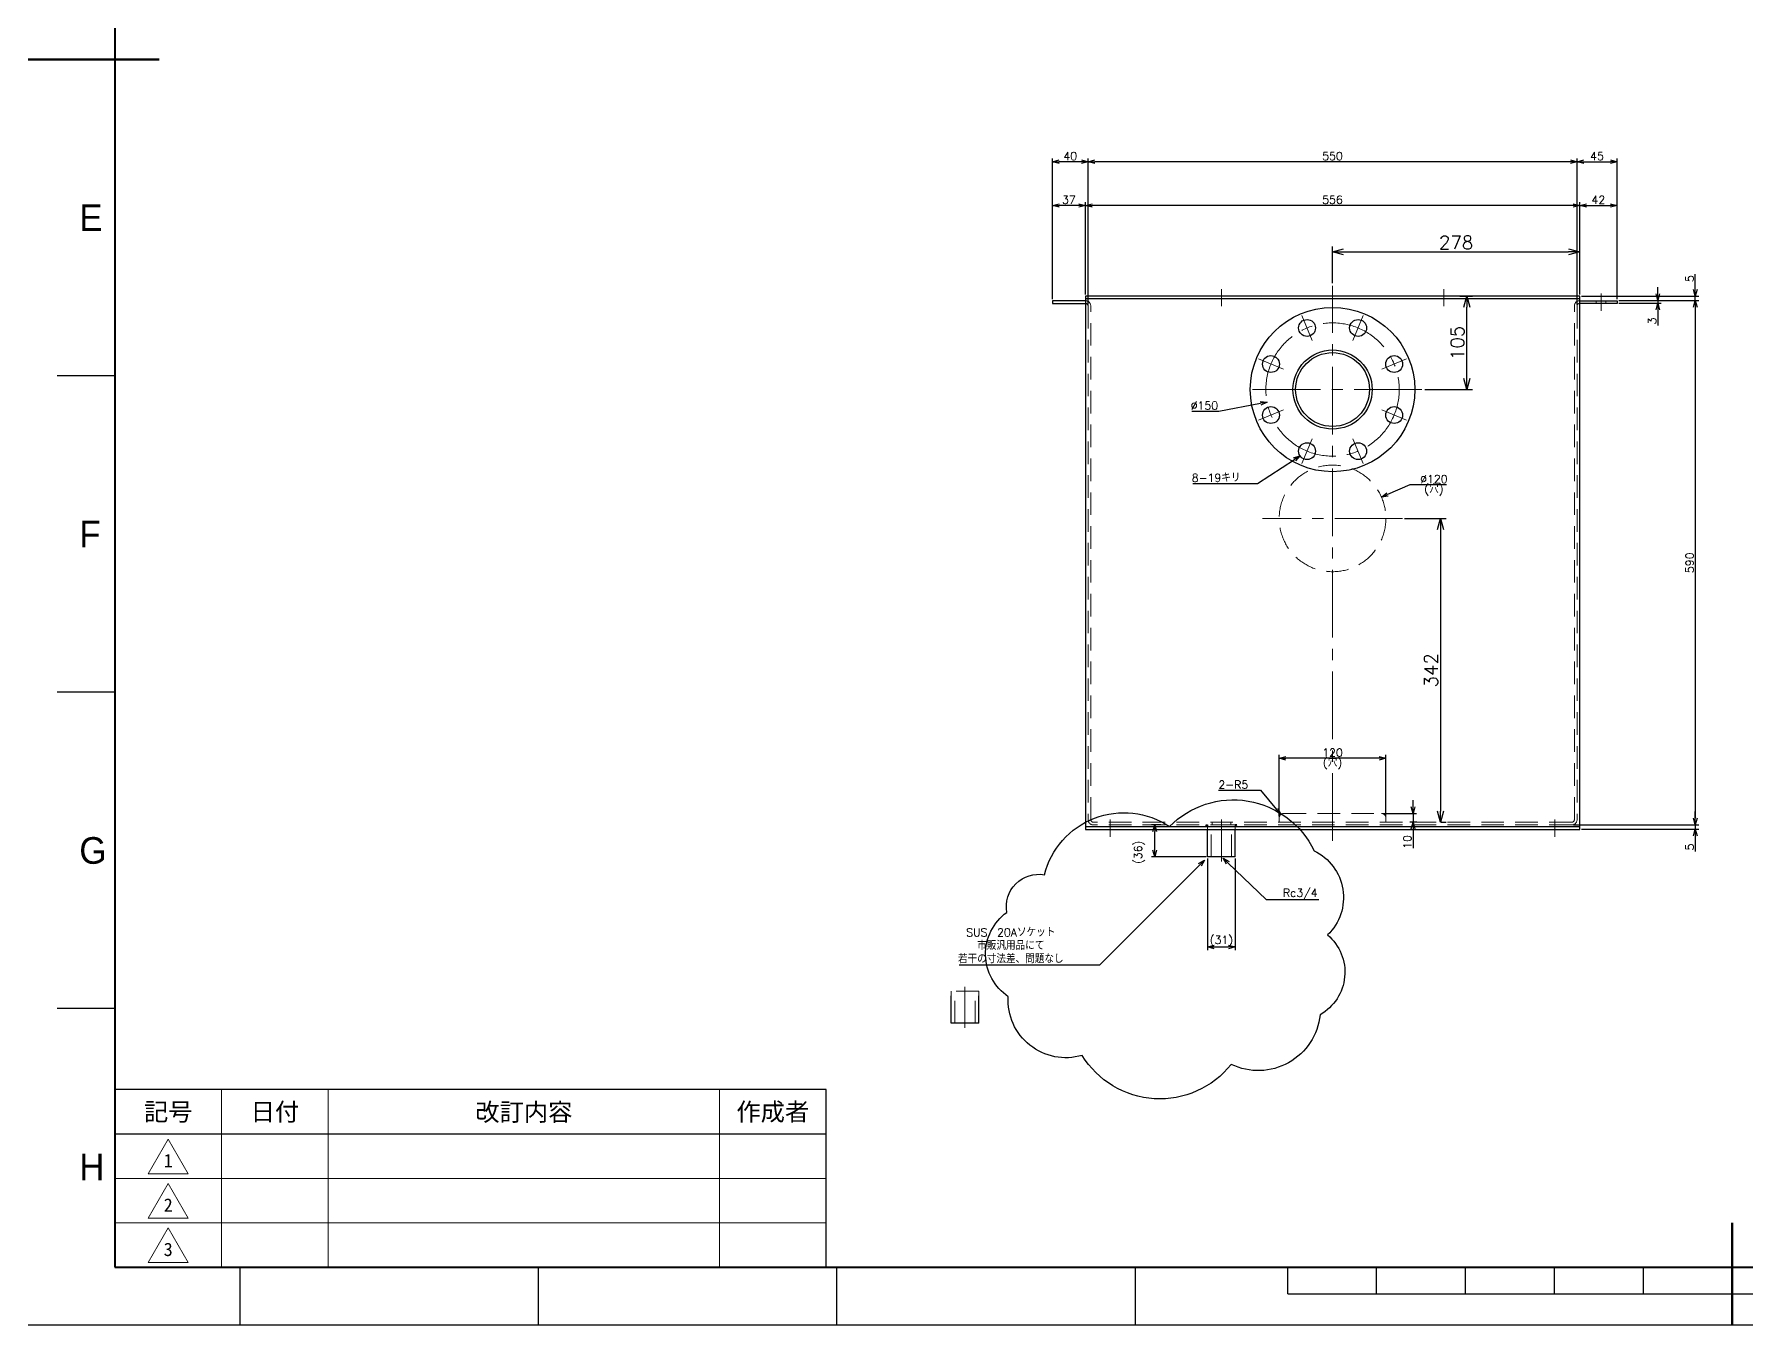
# Model space of a CAD drawing. Header units: millimetres. Extents: x -8731 to 85711, y -14522 to 31379.
# Drawn here: x 81787 to 83713, y 0 to 1452 of the extents above; entities that cross this region are included whole.
import ezdxf
from ezdxf import colors
from ezdxf.entities.mleader import LeaderData, LeaderLine
from ezdxf.enums import TextEntityAlignment as Align
from ezdxf.math import Vec2, Vec3

# ---------------------------------------------------------------- set-up
doc = ezdxf.new("R2010")
doc.units = ezdxf.units.MM
doc.header["$LTSCALE"] = 4
doc.header["$PDMODE"] = 99
doc.header["$PDSIZE"] = 1
doc.linetypes.add('CENTER2', pattern=[28.575, 19.05, -3.175, 3.175, -3.175])
doc.linetypes.add('HIDDEN', pattern=[9.525, 6.35, -3.175])
for name, color, linetype, lineweight in [('04_HIDDEN', 2, 'HIDDEN', 13), ('05_CENTER', 4, 'CENTER2', 13), ('08_DIM', 3, 'Continuous', 13), ('99_図枠', 7, 'Continuous', 40)]:
    doc.layers.add(name, color=color, linetype=linetype, lineweight=lineweight)
doc.styles.add('KSS_TXT', font='txt.shx', dxfattribs={"bigfont": 'extfont2.shx'})
doc.styles.add('MS_G', font='MS Gothic.ttf')
doc.styles.get("Standard").update_dxf_attribs({"font": 'txt.shx', "bigfont": 'extfont2.shx'})
doc.styles.add('表題用', font='MS PGothic.ttf')
doc.dimstyles.new('KSS_DIM', dxfattribs={"dimscale": 3, "dimtxt": 3, "dimasz": 2.5, "dimexe": 1.25, "dimexo": 0.625, "dimtad": 1, "dimdsep": 46, "dimtxsty": 'KSS_TXT', "dimblk": 'OPEN30', "dimcen": 0, "dimazin": 2, "dimtfac": 0.75, "dimtmove": 0, "dimatfit": 3, "dimldrblk": 'OPEN30', "dimfxl": 1, "dimtolj": 1, "dimarcsym": 0})
doc.dimstyles.new('KSS_DIM$3', dxfattribs={"dimscale": 3, "dimtxt": 3, "dimasz": 2.5, "dimexe": 1.25, "dimexo": 0.625, "dimtad": 1, "dimtih": 1, "dimtoh": 1, "dimdsep": 46, "dimtxsty": 'KSS_TXT', "dimblk": 'OPEN30', "dimcen": 0, "dimazin": 2, "dimtfac": 0.75, "dimtofl": 0, "dimtmove": 0, "dimatfit": 3, "dimldrblk": 'OPEN30', "dimfxl": 1, "dimtolj": 1, "dimarcsym": 0})
doc.dimstyles.new('KSS_DIM$4', dxfattribs={"dimscale": 3, "dimtxt": 3, "dimasz": 2.5, "dimexe": 1.25, "dimexo": 0.625, "dimtad": 1, "dimtih": 1, "dimtoh": 1, "dimdsep": 46, "dimtxsty": 'KSS_TXT', "dimblk": 'OPEN30', "dimcen": 0, "dimse1": 1, "dimazin": 2, "dimtfac": 0.75, "dimtofl": 0, "dimtmove": 0, "dimatfit": 3, "dimldrblk": 'OPEN30', "dimfxl": 1, "dimtolj": 1, "dimarcsym": 0})

# ---------------------------------------------------------------- blocks, each defined once
blk = doc.blocks.new('_Open30')
at = {"color": 0, "linetype": 'ByBlock', "lineweight": -2}
for p, q in [((-1, 0.27), (0, 0)), ((0, 0), (-1, -0.27)), ((0, 0), (-1, 0))]:
    blk.add_line(p, q, dxfattribs=at)
blk = doc.blocks.new('*D4730')
at = {"layer": '08_DIM', "color": 0, "lineweight": -2, "transparency": 16777216}
for p, q in [((83247.5, 1172.3), (83247.5, 1213.7)), ((83525.5, 1160.7), (83525.5, 1213.7)), ((83260, 1207.5), (83513, 1207.5))]:
    blk.add_line(p, q, dxfattribs=at)
at = {"layer": 'Defpoints', "color": 0, "transparency": 16777216}
for p in [(83525.5, 1207.5), (83247.5, 1169.2), (83525.5, 1157.6)]:
    blk.add_point(p, dxfattribs=at)
at = {"layer": '08_DIM', "color": 0, "lineweight": -2, "transparency": 16777216, "xscale": 12.5, "yscale": 12.5, "zscale": 12.5, "rotation": 180}
blk.add_blockref('_Open30', (83247.5, 1207.5), dxfattribs=at)
at = {"layer": '08_DIM', "color": 0, "lineweight": -2, "transparency": 16777216, "xscale": 12.5, "yscale": 12.5, "zscale": 12.5}
blk.add_blockref('_Open30', (83525.5, 1207.5), dxfattribs=at)
at = {"layer": '08_DIM', "color": 0, "transparency": 16777216, "insert": (83386.5, 1218.1), "char_height": 15, "attachment_point": 5, "style": 'KSS_TXT'}
blk.add_mtext('\\A1;278', dxfattribs=at)
blk = doc.blocks.new('*D4731')
at = {"layer": '08_DIM', "color": 0, "lineweight": -2, "transparency": 16777216}
for p, q in [((83328.3, 907.6), (83375.2, 907.6)), ((83368.9, 895.1), (83368.9, 578.1)), ((83369.4, 565.6), (83375.2, 565.6))]:
    blk.add_line(p, q, dxfattribs=at)
at = {"layer": 'Defpoints', "color": 0, "transparency": 16777216}
for p in [(83325.2, 907.6), (83366.2, 565.6), (83368.9, 565.6)]:
    blk.add_point(p, dxfattribs=at)
at = {"layer": '08_DIM', "color": 0, "lineweight": -2, "transparency": 16777216, "xscale": 12.5, "yscale": 12.5, "zscale": 12.5}
for p, rotation in [((83368.9, 907.6), 90), ((83368.9, 565.6), 270)]:
    blk.add_blockref('_Open30', p, dxfattribs=dict(at, rotation=rotation))
at = {"layer": '08_DIM', "color": 0, "transparency": 16777216, "insert": (83358.3, 736.6), "char_height": 15, "attachment_point": 5, "rotation": 90, "style": 'KSS_TXT'}
blk.add_mtext('\\A1;342', dxfattribs=at)
blk = doc.blocks.new('*D4745')
at = {"layer": '08_DIM', "color": 0, "lineweight": -2, "transparency": 16777216}
for p, q in [((83163.2, 946.9), (83204.6, 973.9)), ((83090.5, 946.9), (83163.2, 946.9))]:
    blk.add_line(p, q, dxfattribs=at)
at = {"layer": 'Defpoints', "color": 0, "transparency": 16777216}
for p in [(83226.8, 988.5), (83210.9, 978.1)]:
    blk.add_point(p, dxfattribs=at)
at = {"layer": '08_DIM', "color": 0, "lineweight": -2, "transparency": 16777216, "xscale": 7.5, "yscale": 7.5, "zscale": 7.5, "rotation": 33.20951096967887}
blk.add_blockref('_Open30', (83210.9, 978.1), dxfattribs=at)
at = {"layer": '08_DIM', "color": 0, "transparency": 16777216, "insert": (83116.6, 953.2), "char_height": 9, "attachment_point": 5, "style": 'KSS_TXT'}
blk.add_mtext('\\A1;8-19キリ', dxfattribs=at)
blk = doc.blocks.new('*D4766')
at = {"layer": '08_DIM', "color": 0, "lineweight": -2, "transparency": 16777216}
for p, q in [((82969.5, 1159.4), (82969.5, 1263.5)), ((83518, 1259.7), (82977, 1259.7)), ((83525.5, 1159.4), (83525.5, 1263.5))]:
    blk.add_line(p, q, dxfattribs=at)
at = {"layer": 'Defpoints', "color": 0, "transparency": 16777216}
for p in [(82969.5, 1259.7), (82969.5, 1157.6), (83525.5, 1157.6)]:
    blk.add_point(p, dxfattribs=at)
at = {"layer": '08_DIM', "color": 0, "lineweight": -2, "transparency": 16777216, "xscale": 7.5, "yscale": 7.5, "zscale": 7.5, "rotation": 180}
blk.add_blockref('_Open30', (82969.5, 1259.7), dxfattribs=at)
at = {"layer": '08_DIM', "color": 0, "lineweight": -2, "transparency": 16777216, "xscale": 7.5, "yscale": 7.5, "zscale": 7.5}
blk.add_blockref('_Open30', (83525.5, 1259.7), dxfattribs=at)
at = {"layer": '08_DIM', "color": 0, "transparency": 16777216, "insert": (83247.5, 1266.1), "char_height": 9, "attachment_point": 5, "style": 'KSS_TXT'}
blk.add_mtext('\\A1;556', dxfattribs=at)
blk = doc.blocks.new('*D4767')
at = {"layer": '08_DIM', "color": 0, "lineweight": -2, "transparency": 16777216}
for p, q in [((83525.5, 1159.4), (83525.5, 1263.5)), ((83533, 1259.7), (83560, 1259.7)), ((83567.5, 1154.4), (83567.5, 1263.5))]:
    blk.add_line(p, q, dxfattribs=at)
at = {"layer": 'Defpoints', "color": 0, "transparency": 16777216}
for p in [(83567.5, 1259.7), (83525.5, 1157.6), (83567.5, 1152.6)]:
    blk.add_point(p, dxfattribs=at)
at = {"layer": '08_DIM', "color": 0, "lineweight": -2, "transparency": 16777216, "xscale": 7.5, "yscale": 7.5, "zscale": 7.5, "rotation": 180}
blk.add_blockref('_Open30', (83525.5, 1259.7), dxfattribs=at)
at = {"layer": '08_DIM', "color": 0, "lineweight": -2, "transparency": 16777216, "xscale": 7.5, "yscale": 7.5, "zscale": 7.5}
blk.add_blockref('_Open30', (83567.5, 1259.7), dxfattribs=at)
at = {"layer": '08_DIM', "color": 0, "transparency": 16777216, "insert": (83546.5, 1266.1), "char_height": 9, "attachment_point": 5, "style": 'KSS_TXT'}
blk.add_mtext('\\A1;42', dxfattribs=at)
blk = doc.blocks.new('*D4768')
at = {"layer": '08_DIM', "color": 0, "lineweight": -2, "transparency": 16777216}
for p, q in [((83655.6, 1165.1), (83655.6, 1182.3)), ((83527.4, 1157.6), (83659.4, 1157.6)), ((83655.6, 1152.6), (83655.6, 1157.6)), ((83569.4, 1152.6), (83659.4, 1152.6)), ((83655.6, 1145.1), (83655.6, 1137.6))]:
    blk.add_line(p, q, dxfattribs=at)
at = {"layer": 'Defpoints', "color": 0, "transparency": 16777216}
for p in [(83525.5, 1157.6), (83655.6, 1157.6), (83567.5, 1152.6)]:
    blk.add_point(p, dxfattribs=at)
at = {"layer": '08_DIM', "color": 0, "lineweight": -2, "transparency": 16777216, "xscale": 7.5, "yscale": 7.5, "zscale": 7.5}
for p, rotation in [((83655.6, 1157.6), 270), ((83655.6, 1152.6), 90)]:
    blk.add_blockref('_Open30', p, dxfattribs=dict(at, rotation=rotation))
at = {"layer": '08_DIM', "color": 0, "transparency": 16777216, "insert": (83649.2, 1177.4), "char_height": 9, "attachment_point": 5, "rotation": 90, "style": 'KSS_TXT'}
blk.add_mtext('\\A1;5', dxfattribs=at)
blk = doc.blocks.new('*D4769')
at = {"layer": '08_DIM', "color": 0, "lineweight": -2, "transparency": 16777216}
for p, q in [((82932.5, 1154.4), (82932.5, 1263.5)), ((82962, 1259.7), (82940, 1259.7)), ((82969.5, 1159.4), (82969.5, 1263.5))]:
    blk.add_line(p, q, dxfattribs=at)
at = {"layer": 'Defpoints', "color": 0, "transparency": 16777216}
for p in [(82932.5, 1259.7), (82969.5, 1157.6), (82932.5, 1152.6)]:
    blk.add_point(p, dxfattribs=at)
at = {"layer": '08_DIM', "color": 0, "lineweight": -2, "transparency": 16777216, "xscale": 7.5, "yscale": 7.5, "zscale": 7.5, "rotation": 180}
blk.add_blockref('_Open30', (82932.5, 1259.7), dxfattribs=at)
at = {"layer": '08_DIM', "color": 0, "lineweight": -2, "transparency": 16777216, "xscale": 7.5, "yscale": 7.5, "zscale": 7.5}
blk.add_blockref('_Open30', (82969.5, 1259.7), dxfattribs=at)
at = {"layer": '08_DIM', "color": 0, "transparency": 16777216, "insert": (82951, 1266.1), "char_height": 9, "attachment_point": 5, "style": 'KSS_TXT'}
blk.add_mtext('\\A1;37', dxfattribs=at)
blk = doc.blocks.new('*D4773')
at = {"layer": '08_DIM', "color": 0, "lineweight": -2, "transparency": 16777216}
for p, q in [((82972.5, 1148.4), (82972.5, 1312.7)), ((83522.5, 1148.4), (83522.5, 1312.7)), ((83515, 1308.9), (82980, 1308.9))]:
    blk.add_line(p, q, dxfattribs=at)
at = {"layer": 'Defpoints', "color": 0, "transparency": 16777216}
for p in [(82972.5, 1308.9), (82972.5, 1146.6), (83522.5, 1146.6)]:
    blk.add_point(p, dxfattribs=at)
at = {"layer": '08_DIM', "color": 0, "lineweight": -2, "transparency": 16777216, "xscale": 7.5, "yscale": 7.5, "zscale": 7.5, "rotation": 180}
blk.add_blockref('_Open30', (82972.5, 1308.9), dxfattribs=at)
at = {"layer": '08_DIM', "color": 0, "lineweight": -2, "transparency": 16777216, "xscale": 7.5, "yscale": 7.5, "zscale": 7.5}
blk.add_blockref('_Open30', (83522.5, 1308.9), dxfattribs=at)
at = {"layer": '08_DIM', "color": 0, "transparency": 16777216, "insert": (83247.5, 1315.3), "char_height": 9, "attachment_point": 5, "style": 'KSS_TXT'}
blk.add_mtext('\\A1;550', dxfattribs=at)
blk = doc.blocks.new('*D4774')
at = {"layer": '08_DIM', "color": 0, "lineweight": -2, "transparency": 16777216}
for p, q in [((83522.5, 1148.4), (83522.5, 1312.7)), ((83567.5, 1154.4), (83567.5, 1312.7)), ((83530, 1308.9), (83560, 1308.9))]:
    blk.add_line(p, q, dxfattribs=at)
at = {"layer": 'Defpoints', "color": 0, "transparency": 16777216}
for p in [(83567.5, 1308.9), (83522.5, 1146.6), (83567.5, 1152.6)]:
    blk.add_point(p, dxfattribs=at)
at = {"layer": '08_DIM', "color": 0, "lineweight": -2, "transparency": 16777216, "xscale": 7.5, "yscale": 7.5, "zscale": 7.5, "rotation": 180}
blk.add_blockref('_Open30', (83522.5, 1308.9), dxfattribs=at)
at = {"layer": '08_DIM', "color": 0, "lineweight": -2, "transparency": 16777216, "xscale": 7.5, "yscale": 7.5, "zscale": 7.5}
blk.add_blockref('_Open30', (83567.5, 1308.9), dxfattribs=at)
at = {"layer": '08_DIM', "color": 0, "transparency": 16777216, "insert": (83545, 1315.3), "char_height": 9, "attachment_point": 5, "style": 'KSS_TXT'}
blk.add_mtext('\\A1;45', dxfattribs=at)
blk = doc.blocks.new('*D4775')
at = {"layer": '08_DIM', "color": 0, "lineweight": -2, "transparency": 16777216}
for p, q in [((82932.5, 1154.4), (82932.5, 1312.7)), ((82972.5, 1148.4), (82972.5, 1312.7)), ((82965, 1308.9), (82940, 1308.9))]:
    blk.add_line(p, q, dxfattribs=at)
at = {"layer": 'Defpoints', "color": 0, "transparency": 16777216}
for p in [(82932.5, 1308.9), (82932.5, 1152.6), (82972.5, 1146.6)]:
    blk.add_point(p, dxfattribs=at)
at = {"layer": '08_DIM', "color": 0, "lineweight": -2, "transparency": 16777216, "xscale": 7.5, "yscale": 7.5, "zscale": 7.5, "rotation": 180}
blk.add_blockref('_Open30', (82932.5, 1308.9), dxfattribs=at)
at = {"layer": '08_DIM', "color": 0, "lineweight": -2, "transparency": 16777216, "xscale": 7.5, "yscale": 7.5, "zscale": 7.5}
blk.add_blockref('_Open30', (82972.5, 1308.9), dxfattribs=at)
at = {"layer": '08_DIM', "color": 0, "transparency": 16777216, "insert": (82952.5, 1315.3), "char_height": 9, "attachment_point": 5, "style": 'KSS_TXT'}
blk.add_mtext('\\A1;40', dxfattribs=at)
blk = doc.blocks.new('*D4776')
at = {"layer": '08_DIM', "color": 0, "lineweight": -2, "transparency": 16777216}
for p, q in [((83334.3, 945.5), (83309.4, 934.6)), ((83375.8, 945.5), (83334.3, 945.5))]:
    blk.add_line(p, q, dxfattribs=at)
at = {"layer": 'Defpoints', "color": 0, "transparency": 16777216}
for p in [(83302.5, 931.6), (83192.5, 883.5)]:
    blk.add_point(p, dxfattribs=at)
at = {"layer": '08_DIM', "color": 0, "lineweight": -2, "transparency": 16777216, "xscale": 7.5, "yscale": 7.5, "zscale": 7.5, "rotation": 203.5855268638904}
blk.add_blockref('_Open30', (83302.5, 931.6), dxfattribs=at)
at = {"layer": '08_DIM', "color": 0, "transparency": 16777216, "char_height": 9, "attachment_point": 5, "style": 'KSS_TXT'}
for s, insert in [('\\A1;%%C120', (83361.5, 951.8)), ('\\A1;(穴)', (83361.5, 939.1))]:
    blk.add_mtext(s, dxfattribs=dict(at, insert=insert))
blk = doc.blocks.new('*D4790')
at = {"layer": '08_DIM', "color": 0, "lineweight": -2, "transparency": 16777216}
for p, q in [((83569.4, 1152.6), (83659.4, 1152.6)), ((83655.6, 1145.1), (83655.6, 570.1)), ((83518.4, 562.6), (83659.4, 562.6))]:
    blk.add_line(p, q, dxfattribs=at)
at = {"layer": 'Defpoints', "color": 0, "transparency": 16777216}
for p in [(83567.5, 1152.6), (83516.5, 562.6), (83655.6, 562.6)]:
    blk.add_point(p, dxfattribs=at)
at = {"layer": '08_DIM', "color": 0, "lineweight": -2, "transparency": 16777216, "xscale": 7.5, "yscale": 7.5, "zscale": 7.5}
for p, rotation in [((83655.6, 1152.6), 90), ((83655.6, 562.6), 270)]:
    blk.add_blockref('_Open30', p, dxfattribs=dict(at, rotation=rotation))
at = {"layer": '08_DIM', "color": 0, "transparency": 16777216, "insert": (83649.2, 857.6), "char_height": 9, "attachment_point": 5, "rotation": 90, "style": 'KSS_TXT'}
blk.add_mtext('\\A1;590', dxfattribs=at)
blk = doc.blocks.new('*D4791')
at = {"layer": '08_DIM', "color": 0, "lineweight": -2, "transparency": 16777216}
for p, q in [((83390.7, 1157.6), (83404.8, 1157.6)), ((83398.5, 1065.1), (83398.5, 1145.1)), ((83351.3, 1052.6), (83404.8, 1052.6))]:
    blk.add_line(p, q, dxfattribs=at)
at = {"layer": 'Defpoints', "color": 0, "transparency": 16777216}
for p in [(83387.5, 1157.6), (83398.5, 1157.6), (83348.1, 1052.6)]:
    blk.add_point(p, dxfattribs=at)
at = {"layer": '08_DIM', "color": 0, "lineweight": -2, "transparency": 16777216, "xscale": 12.5, "yscale": 12.5, "zscale": 12.5}
for p, rotation in [((83398.5, 1157.6), 90), ((83398.5, 1052.6), 270)]:
    blk.add_blockref('_Open30', p, dxfattribs=dict(at, rotation=rotation))
at = {"layer": '08_DIM', "color": 0, "transparency": 16777216, "insert": (83387.9, 1105.1), "char_height": 15, "attachment_point": 5, "rotation": 90, "style": 'KSS_TXT'}
blk.add_mtext('\\A1;105', dxfattribs=at)
blk = doc.blocks.new('*D4792')
at = {"layer": '08_DIM', "color": 0, "lineweight": -2, "transparency": 16777216}
for p, q in [((83187.5, 572.4), (83187.5, 641.3)), ((83300, 637.6), (83195, 637.6)), ((83307.5, 572.4), (83307.5, 641.3))]:
    blk.add_line(p, q, dxfattribs=at)
at = {"layer": 'Defpoints', "color": 0, "transparency": 16777216}
for p in [(83187.5, 637.6), (83187.5, 570.6), (83307.5, 570.6)]:
    blk.add_point(p, dxfattribs=at)
at = {"layer": '08_DIM', "color": 0, "lineweight": -2, "transparency": 16777216, "xscale": 7.5, "yscale": 7.5, "zscale": 7.5, "rotation": 180}
blk.add_blockref('_Open30', (83187.5, 637.6), dxfattribs=at)
at = {"layer": '08_DIM', "color": 0, "lineweight": -2, "transparency": 16777216, "xscale": 7.5, "yscale": 7.5, "zscale": 7.5}
blk.add_blockref('_Open30', (83307.5, 637.6), dxfattribs=at)
at = {"layer": '08_DIM', "color": 0, "transparency": 16777216, "char_height": 9, "attachment_point": 5, "style": 'KSS_TXT'}
for s, insert in [('\\A1;120', (83247.5, 643.9)), ('\\A1;(穴)', (83247.5, 631.2))]:
    blk.add_mtext(s, dxfattribs=dict(at, insert=insert))
blk = doc.blocks.new('*D4793')
at = {"layer": '08_DIM', "color": 0, "lineweight": -2, "transparency": 16777216}
for p, q in [((83338.1, 583.1), (83338.1, 590.6)), ((83304.4, 575.6), (83341.9, 575.6)), ((83342.5, 565.6), (83334.4, 565.6)), ((83338.1, 575.6), (83338.1, 565.6)), ((83338.1, 558.1), (83338.1, 536.3))]:
    blk.add_line(p, q, dxfattribs=at)
at = {"layer": 'Defpoints', "color": 0, "transparency": 16777216}
for p in [(83302.5, 575.6), (83338.1, 565.6), (83344.4, 565.6)]:
    blk.add_point(p, dxfattribs=at)
at = {"layer": '08_DIM', "color": 0, "lineweight": -2, "transparency": 16777216, "xscale": 7.5, "yscale": 7.5, "zscale": 7.5}
for p, rotation in [((83338.1, 575.6), 270), ((83338.1, 565.6), 90)]:
    blk.add_blockref('_Open30', p, dxfattribs=dict(at, rotation=rotation))
at = {"layer": '08_DIM', "color": 0, "transparency": 16777216, "insert": (83331.7, 543.4), "char_height": 9, "attachment_point": 5, "rotation": 90, "style": 'KSS_TXT'}
blk.add_mtext('\\A1;10', dxfattribs=at)
blk = doc.blocks.new('*D4794')
at = {"layer": '08_DIM', "color": 0, "lineweight": -2, "transparency": 16777216}
for p, q in [((83119.4, 601.5), (83166.5, 601.5)), ((83166.5, 601.5), (83184.5, 580.1))]:
    blk.add_line(p, q, dxfattribs=at)
at = {"layer": 'Defpoints', "color": 0, "transparency": 16777216}
for p in [(83189.3, 574.4), (83192.5, 570.6)]:
    blk.add_point(p, dxfattribs=at)
at = {"layer": '08_DIM', "color": 0, "lineweight": -2, "transparency": 16777216, "xscale": 7.5, "yscale": 7.5, "zscale": 7.5, "rotation": 310.0514691601419}
blk.add_blockref('_Open30', (83189.3, 574.4), dxfattribs=at)
at = {"layer": '08_DIM', "color": 0, "transparency": 16777216, "insert": (83135.9, 607.9), "char_height": 9, "attachment_point": 5, "style": 'KSS_TXT'}
blk.add_mtext('\\A1;\\A1;2-R5', dxfattribs=at)
blk = doc.blocks.new('*D4795')
at = {"layer": '08_DIM', "color": 0, "lineweight": -2, "transparency": 16777216}
for p, q in [((83518.4, 562.6), (83659.4, 562.6)), ((83655.6, 570.1), (83655.6, 577.6)), ((83655.6, 562.6), (83655.6, 557.6)), ((83527.4, 557.6), (83659.4, 557.6)), ((83655.6, 550.1), (83655.6, 532.8))]:
    blk.add_line(p, q, dxfattribs=at)
at = {"layer": 'Defpoints', "color": 0, "transparency": 16777216}
for p in [(83516.5, 562.6), (83525.5, 557.6), (83655.6, 557.6)]:
    blk.add_point(p, dxfattribs=at)
at = {"layer": '08_DIM', "color": 0, "lineweight": -2, "transparency": 16777216, "xscale": 7.5, "yscale": 7.5, "zscale": 7.5}
for p, rotation in [((83655.6, 562.6), 270), ((83655.6, 557.6), 90)]:
    blk.add_blockref('_Open30', p, dxfattribs=dict(at, rotation=rotation))
at = {"layer": '08_DIM', "color": 0, "transparency": 16777216, "insert": (83649.2, 537.7), "char_height": 9, "attachment_point": 5, "rotation": 90, "style": 'KSS_TXT'}
blk.add_mtext('\\A1;5', dxfattribs=at)
blk = doc.blocks.new('*D4797')
at = {"layer": '08_DIM', "color": 0, "lineweight": -2, "transparency": 16777216}
for p, q in [((83089.2, 1028.1), (83119.6, 1028.1)), ((83119.6, 1028.1), (83166.5, 1037.1))]:
    blk.add_line(p, q, dxfattribs=at)
at = {"layer": 'Defpoints', "color": 0, "transparency": 16777216}
for p in [(83321.2, 1066.6), (83173.9, 1038.5)]:
    blk.add_point(p, dxfattribs=at)
at = {"layer": '08_DIM', "color": 0, "lineweight": -2, "transparency": 16777216, "xscale": 7.5, "yscale": 7.5, "zscale": 7.5, "rotation": 10.81605097919866}
blk.add_blockref('_Open30', (83173.9, 1038.5), dxfattribs=at)
at = {"layer": '08_DIM', "color": 0, "transparency": 16777216, "insert": (83103.4, 1034.5), "char_height": 9, "attachment_point": 5, "style": 'KSS_TXT'}
blk.add_mtext('\\A1;%%C150', dxfattribs=at)
blk = doc.blocks.new('*D4799')
at = {"layer": '08_DIM', "color": 0, "lineweight": -2, "transparency": 16777216}
for p, q in [((83613.4, 1160.1), (83613.4, 1167.6)), ((83569.4, 1152.6), (83617.1, 1152.6)), ((83569.4, 1149.6), (83617.1, 1149.6)), ((83613.4, 1152.6), (83613.4, 1149.6)), ((83613.4, 1142.1), (83613.4, 1124.8))]:
    blk.add_line(p, q, dxfattribs=at)
at = {"layer": 'Defpoints', "color": 0, "transparency": 16777216}
for p in [(83567.5, 1152.6), (83567.5, 1149.6), (83613.4, 1149.6)]:
    blk.add_point(p, dxfattribs=at)
at = {"layer": '08_DIM', "color": 0, "lineweight": -2, "transparency": 16777216, "xscale": 7.5, "yscale": 7.5, "zscale": 7.5}
for p, rotation in [((83613.4, 1152.6), 270), ((83613.4, 1149.6), 90)]:
    blk.add_blockref('_Open30', p, dxfattribs=dict(at, rotation=rotation))
at = {"layer": '08_DIM', "color": 0, "transparency": 16777216, "insert": (83607, 1129.7), "char_height": 9, "attachment_point": 5, "rotation": 90, "style": 'KSS_TXT'}
blk.add_mtext('\\A1;3', dxfattribs=at)
blk = doc.blocks.new('*D4800')
at = {"layer": '08_DIM', "color": 0, "lineweight": -2, "transparency": 16777216}
for p, q in [((83054.4, 562.6), (83043.8, 562.6)), ((83047.5, 534.1), (83047.5, 555.1)), ((83105.2, 526.6), (83043.8, 526.6))]:
    blk.add_line(p, q, dxfattribs=at)
at = {"layer": 'Defpoints', "color": 0, "transparency": 16777216}
for p in [(83047.5, 562.6), (83056.3, 562.6), (83107, 526.6)]:
    blk.add_point(p, dxfattribs=at)
at = {"layer": '08_DIM', "color": 0, "lineweight": -2, "transparency": 16777216, "xscale": 7.5, "yscale": 7.5, "zscale": 7.5}
for p, rotation in [((83047.5, 562.6), 90), ((83047.5, 526.6), 270)]:
    blk.add_blockref('_Open30', p, dxfattribs=dict(at, rotation=rotation))
at = {"layer": '08_DIM', "color": 0, "transparency": 16777216, "insert": (83030.2, 531.7), "char_height": 9, "attachment_point": 5, "rotation": 90, "style": 'KSS_TXT'}
blk.add_mtext('\\A1;(36)', dxfattribs=at)
blk = doc.blocks.new('*D4805')
at = {"layer": '08_DIM', "color": 0, "lineweight": -2, "transparency": 16777216}
for p, q in [((83107, 524.7), (83107, 421.6)), ((83138, 524.7), (83138, 421.6)), ((83114.5, 425.3), (83130.5, 425.3))]:
    blk.add_line(p, q, dxfattribs=at)
at = {"layer": 'Defpoints', "color": 0, "transparency": 16777216}
for p in [(83107, 526.6), (83138, 526.6), (83138, 425.3)]:
    blk.add_point(p, dxfattribs=at)
at = {"layer": '08_DIM', "color": 0, "lineweight": -2, "transparency": 16777216, "xscale": 7.5, "yscale": 7.5, "zscale": 7.5, "rotation": 180}
blk.add_blockref('_Open30', (83107, 425.3), dxfattribs=at)
at = {"layer": '08_DIM', "color": 0, "lineweight": -2, "transparency": 16777216, "xscale": 7.5, "yscale": 7.5, "zscale": 7.5}
blk.add_blockref('_Open30', (83138, 425.3), dxfattribs=at)
at = {"layer": '08_DIM', "color": 0, "transparency": 16777216, "insert": (83122.5, 431.7), "char_height": 9, "attachment_point": 5, "style": 'KSS_TXT'}
blk.add_mtext('\\A1;(31)', dxfattribs=at)
blk = doc.blocks.new('*D4806')
at = {"layer": '08_DIM', "color": 0, "lineweight": -2, "transparency": 16777216}
for p, q in [((82985.7, 405.1), (83098.2, 517.7)), ((82827.4, 405.1), (82985.7, 405.1))]:
    blk.add_line(p, q, dxfattribs=at)
at = {"layer": 'Defpoints', "color": 0, "transparency": 16777216}
for p in [(83103.5, 523), (83107, 526.6)]:
    blk.add_point(p, dxfattribs=at)
at = {"layer": '08_DIM', "color": 0, "lineweight": -2, "transparency": 16777216, "xscale": 7.5, "yscale": 7.5, "zscale": 7.5, "rotation": 45.03123811887411}
blk.add_blockref('_Open30', (83103.5, 523), dxfattribs=at)
at = {"layer": '08_DIM', "color": 0, "transparency": 16777216, "insert": (82885.6, 426.5), "char_height": 9, "width": 205.826, "attachment_point": 5, "style": 'KSS_TXT'}
blk.add_mtext('\\A1;SUS\u300020Aソケット\\P市販汎用品にて\\P若干の寸法差、問題なし', dxfattribs=at)
blk = doc.blocks.new('*D4807')
at = {"layer": '08_DIM', "color": 0, "lineweight": -2, "transparency": 16777216}
for p, q in [((83173.1, 478.2), (83129.8, 520)), ((83232.2, 478.2), (83173.1, 478.2))]:
    blk.add_line(p, q, dxfattribs=at)
at = {"layer": 'Defpoints', "color": 0, "transparency": 16777216}
for p in [(83128, 521.7), (83131.6, 518.3)]:
    blk.add_point(p, dxfattribs=at)
at = {"layer": '08_DIM', "color": 0, "lineweight": -2, "transparency": 16777216, "xscale": 7.5, "yscale": 7.5, "zscale": 7.5, "rotation": 136.0373141578313}
blk.add_blockref('_Open30', (83124.4, 525.2), dxfattribs=at)
at = {"layer": '08_DIM', "color": 0, "transparency": 16777216, "insert": (83211.2, 484.6), "char_height": 9, "attachment_point": 5, "style": 'KSS_TXT'}
blk.add_mtext('\\A1;Rc3/4', dxfattribs=at)
blk = doc.blocks.new('AM_BALLOON1')
at = {"transparency": 16777216}
blk.add_circle((0, 0), 5, dxfattribs=at)
blk.add_attdef('B_NUMBER', text='', height=3, dxfattribs=at).set_placement((0, 0), align=Align.MIDDLE_CENTER)
blk = doc.blocks.new('_OPEN')
at = {"color": 0, "linetype": 'ByBlock'}
for p, q in [((-1, 0.17), (0, 0)), ((0, 0), (-1, -0.17)), ((0, 0), (-1, 0))]:
    blk.add_line(p, q, dxfattribs=at)

msp = doc.modelspace()

# ---------------------------------------------------------------- linework, layer by layer
at = {"color": 0}
for p, q in [((82969.53567, 1152.5506), (82932.53567, 1152.5506)), ((82932.53567, 1152.5506), (82932.53567, 1149.5506)), ((82932.53567, 1149.5506), (82969.53567, 1149.5506)), ((83525.53567, 1154.5506), (82969.53567, 1154.5506)), ((83525.53567, 1152.5506), (83567.53567, 1152.5506)), ((83567.53567, 1149.5506), (83525.53567, 1149.5506)), ((83567.53567, 1152.5506), (83567.53567, 1149.5506)), ((83525.53567, 560.5506), (82969.53567, 560.5506))]:
    msp.add_line(p, q, dxfattribs=at)
for p, q in [((83107.03567, 526.5506), (83107.03567, 557.5506)), ((83138.03567, 526.5506), (83138.03567, 557.5506)), ((83138.03567, 526.5506), (83107.03567, 526.5506)), ((82818.48019, 339.33224), (82818.48019, 370.33224)), ((82849.48019, 339.33224), (82849.48019, 370.33224)), ((82849.48019, 339.33224), (82818.48019, 339.33224))]:
    msp.add_line(p, q)
msp.add_lwpolyline([(82969.53567, 557.5506), (83525.53567, 557.5506), (83525.53567, 1157.5506), (82969.53567, 1157.5506)], close=True, dxfattribs=at)
at = {"color": 1}
msp.add_lwpolyline([(83064.11415, 560.66383, -0.52056705), (83226.77767, 533.56255, -0.52056705), (83242.02756, 438.70812, -0.52056705), (83233.55542, 348.93513, -0.52056705), (83133.58509, 293.03879, -0.52056705), (82965.8384, 303.20168, -0.52056705), (82882.81215, 369.26106, -0.52056705), (82881.11776, 464.11549, -0.52056705), (82923.47808, 506.46126, -0.52056705)], format="xyb", close=True, dxfattribs=at)
at = {"color": 3}
for points in [[(83107.03567, 562.5506), (83107.03567, 560.5506), (83105.03567, 562.5506), (83105.03567, 562.5506)], [(83138.03567, 562.5506), (83138.03567, 560.5506), (83140.03567, 562.5506), (83140.03567, 562.5506)]]:
    msp.add_lwpolyline(points, close=True, dxfattribs=at)
at = {"color": 0}
for centre, radius in [((83247.53567, 1052.5506), 92.5), ((83218.83444, 1121.84158), 9.5), ((83276.23693, 1121.84157), 9.5), ((83178.2447, 1081.25186), 9.5), ((83247.53567, 1052.5506), 44.55), ((83247.53567, 1052.5506), 41.55), ((83316.82663, 1081.25186), 9.5), ((83178.2447, 1023.84934), 9.5), ((83316.82663, 1023.84934), 9.5), ((83218.83444, 983.25963), 9.5), ((83276.23693, 983.25964), 9.5)]:
    msp.add_circle(centre, radius, dxfattribs=at)
at = {"layer": '04_HIDDEN'}
for p, q in [((82972.53567, 1146.5506), (82972.53567, 568.5506)), ((82975.53567, 568.5506), (82975.53567, 1146.5506)), ((83519.53567, 568.5506), (83519.53567, 1146.5506)), ((83522.53567, 1146.5506), (83522.53567, 568.5506)), ((83544.03567, 1152.5506), (83544.03567, 1149.5506)), ((83555.03567, 1152.5506), (83555.03567, 1149.5506)), ((83516.53567, 565.5506), (82978.53567, 565.5506)), ((83516.53567, 562.5506), (82978.53567, 562.5506)), ((83138.03567, 562.5506), (83107.03567, 562.5506)), ((83107.03567, 557.5506), (83107.03567, 562.5506)), ((83111.03567, 526.5506), (83111.03567, 562.5506)), ((83112.03567, 562.5506), (83112.03567, 565.5506)), ((83133.03567, 562.5506), (83133.03567, 565.5506)), ((83134.03567, 526.5506), (83134.03567, 562.5506)), ((83138.03567, 557.5506), (83138.03567, 562.5506)), ((83187.53567, 565.5506), (83187.53567, 570.5506)), ((83192.53567, 575.5506), (83302.53567, 575.5506)), ((83307.53567, 570.5506), (83307.53567, 565.5506)), ((82849.48019, 375.33224), (82818.48019, 375.33224)), ((82818.48019, 370.33224), (82818.48019, 375.33224)), ((82822.48019, 339.33224), (82822.48019, 375.33224)), ((82845.48019, 339.33224), (82845.48019, 375.33224)), ((82849.48019, 370.33224), (82849.48019, 375.33224))]:
    msp.add_line(p, q, dxfattribs=at)
msp.add_circle((83247.53567, 907.5506), 60, dxfattribs=at)
for centre, radius, start, end in [((82969.53567, 1146.5506), 6, 0, 90), ((82969.53567, 1146.5506), 3, 0, 90), ((83525.53567, 1146.5506), 6, 90, 180), ((83525.53567, 1146.5506), 3, 90, 180), ((82978.53567, 568.5506), 6, 180, 270), ((82978.53567, 568.5506), 3, 180, 270), ((83192.53567, 570.5506), 5, 90, 180), ((83302.53567, 570.5506), 5, 0, 90), ((83516.53567, 568.5506), 6, 270, 0), ((83516.53567, 568.5506), 3, 270, 0)]:
    msp.add_arc(centre, radius, start, end, dxfattribs=at)
at = {"layer": '05_CENTER'}
for p, q in [((83122.53567, 1146.31602), (83122.53567, 1165.7139)), ((83247.53567, 544.76235), (83247.53567, 1169.17642)), ((83372.53567, 1146.31602), (83372.53567, 1165.7139)), ((83549.53567, 1141.31602), (83549.53567, 1160.7139)), ((83213.04862, 1135.80968), (83224.62025, 1107.87347)), ((83282.02268, 1135.80969), (83270.45117, 1107.87344)), ((83164.27658, 1087.03761), (83192.21283, 1075.4661)), ((83330.79474, 1087.03767), (83302.85853, 1075.46605)), ((83348.14584, 1052.5506), (83146.9255, 1052.5506)), ((83164.27658, 1018.06359), (83192.21283, 1029.6351)), ((83330.79474, 1018.06353), (83302.85853, 1029.63516)), ((83213.04862, 969.29152), (83224.62025, 997.22773)), ((83282.02268, 969.29151), (83270.45117, 997.22776)), ((83326.38906, 907.5506), (83168.68228, 907.5506)), ((82997.53567, 549.30626), (82997.53567, 568.70414)), ((83122.53567, 549.30626), (83122.53567, 568.70414)), ((83122.53567, 521.5506), (83122.53567, 567.5506)), ((83497.53567, 549.30626), (83497.53567, 568.70414)), ((82833.98019, 334.33224), (82833.98019, 380.33224))]:
    msp.add_line(p, q, dxfattribs=at)
msp.add_circle((83247.53567, 1052.5506), 75, dxfattribs=at)
at = {"layer": '99_図枠', "lineweight": 53}
for p, q in [((81683.02555, 1423.96718), (81927.8501, 1423.96718)), ((83697.12752, 0), (83697.12752, 114.7209))]:
    msp.add_line(p, q, dxfattribs=at)
at = {"layer": '99_図枠', "lineweight": 25}
for p, q in [((81877.84509, 1067.90273), (81812.83857, 1067.90273)), ((81877.84509, 711.83827), (81812.83857, 711.83827)), ((81877.84509, 355.77382), (81812.83857, 355.77382)), ((81877.84509, 214.73093), (82677.92532, 214.73093)), ((82018.70921, 0), (82018.70921, 64.71588)), ((82354.39287, 0), (82354.39287, 64.71588)), ((82690.07654, 0), (82690.07654, 64.71588)), ((83025.7602, 0), (83025.7602, 64.71588)), ((83197.07738, 34.71287), (83197.07738, 64.71588)), ((83297.0874, 34.71287), (83297.0874, 64.71588)), ((83397.09743, 34.71287), (83397.09743, 64.71588)), ((83497.10746, 34.71287), (83497.10746, 64.71588)), ((83597.11749, 34.71287), (83597.11749, 64.71588)), ((83197.07738, 34.71287), (84197.17766, 34.71287))]:
    msp.add_line(p, q, dxfattribs=at)
at = {"layer": '99_図枠', "lineweight": 13}
for p, q in [((81997.85712, 64.71588), (81997.85712, 264.73594)), ((82117.86916, 64.71588), (82117.86916, 264.73594)), ((82557.91328, 64.71588), (82557.91328, 264.73594)), ((81877.84509, 164.72591), (82677.92532, 164.72591)), ((81877.84509, 114.7209), (82677.92532, 114.7209))]:
    msp.add_line(p, q, dxfattribs=at)
at = {"layer": '99_図枠'}
msp.add_lwpolyline([(81877.84509, 64.71588), (85646.22296, 64.71588), (85646.22296, 2783.21848), (81877.84509, 2783.21848)], close=True, dxfattribs=at)
at = {"layer": '99_図枠', "lineweight": 25}
msp.add_lwpolyline([(81877.84509, 64.71588), (82677.92532, 64.71588), (82677.92532, 264.73594), (81877.84509, 264.73594)], close=True, dxfattribs=at)
at = {"layer": '99_図枠', "lineweight": 13}
for points in [[(81915.34885, 170.03696), (81937.85111, 209.01201), (81960.35336, 170.03696), (81915.34885, 170.03696)], [(81915.34885, 120.03194), (81937.85111, 159.00699), (81960.35336, 120.03194), (81915.34885, 120.03194)], [(81915.34885, 70.02693), (81937.85111, 109.00198), (81960.35336, 70.02693), (81915.34885, 70.02693)]]:
    msp.add_lwpolyline(points, dxfattribs=at)
at = {"layer": 'Defpoints'}
msp.add_lwpolyline([(81683.02555, 0), (85711.22948, 0), (85711.22948, 2848.225), (81683.02555, 2848.225)], close=True, dxfattribs=at)

# ---------------------------------------------------------------- texts
at = {"layer": '99_図枠', "lineweight": 13, "style": '表題用'}
for s, p in [('E', (81837.84108, 1245.93496)), ('F', (81837.84108, 889.8705)), ('G', (81837.84108, 533.80605)), ('H', (81837.84108, 177.74159))]:
    msp.add_text(s, height=30.00301, dxfattribs=at).set_placement(p, align=Align.MIDDLE_LEFT)
at = {"layer": '99_図枠', "style": '表題用'}
for s, p in [('記号', (81937.85111, 239.73343)), ('日付', (82057.86314, 239.73343)), ('作成者', (82617.9193, 239.73343))]:
    msp.add_text(s, height=20.002006, dxfattribs=at).set_placement(p, align=Align.MIDDLE_CENTER)
msp.add_text('改訂内容', height=20.002006, dxfattribs=at).set_placement((82337.89122, 239.73343), align=Align.MIDDLE)
at = {"layer": '99_図枠', "lineweight": 13, "style": 'MS_G'}
for s, p in [('1', (81937.85111, 184.72792)), ('2', (81937.85111, 134.7229)), ('3', (81937.85111, 84.71789))]:
    msp.add_text(s, height=15.0015, dxfattribs=at).set_placement(p, align=Align.MIDDLE)

# ---------------------------------------------------------------- dimensions: what is measured, and where the dimension line sits
at = {"layer": '08_DIM'}
for base, p1, p2, picture, middle in [((82932.53567, 1308.94429), (82972.53567, 1146.5506), (82932.53567, 1152.5506), '*D4775', (82952.53567, 1315.31929)), ((82972.53567, 1308.94429), (83522.53567, 1146.5506), (82972.53567, 1146.5506), '*D4773', (83247.53567, 1315.31929)), ((83567.53567, 1308.94429), (83522.53567, 1146.5506), (83567.53567, 1152.5506), '*D4774', (83545.03567, 1315.31929)), ((82932.53567, 1259.72643), (82969.53567, 1157.5506), (82932.53567, 1152.5506), '*D4769', (82951.03567, 1266.10143)), ((82969.53567, 1259.72643), (83525.53567, 1157.5506), (82969.53567, 1157.5506), '*D4766', (83247.53567, 1266.10143)), ((83567.53567, 1259.72643), (83525.53567, 1157.5506), (83567.53567, 1152.5506), '*D4767', (83546.53567, 1266.10143))]:
    dim = msp.add_linear_dim(base=base, p1=p1, p2=p2, dimstyle='KSS_DIM', dxfattribs=at)
    dim.commit()
    dim.dimension.update_dxf_attribs({"geometry": picture, "text_midpoint": middle})
for base, p1, p2, override, picture, middle in [((83525.53567, 1207.4647), (83247.53567, 1169.17642), (83525.53567, 1157.5506), {"dimscale": 5, "dimarcsym": 1}, '*D4730', (83386.53567, 1218.0897)), ((83187.53567, 637.55643), (83307.53567, 570.5506), (83187.53567, 570.5506), {"dimpost": '\\X(穴)'}, '*D4792', (83247.53567, 637.55643))]:
    dim = msp.add_linear_dim(base=base, p1=p1, p2=p2, dimstyle='KSS_DIM', override=override, dxfattribs=at)
    dim.commit()
    dim.dimension.update_dxf_attribs({"geometry": picture, "text_midpoint": middle})
for base, p1, p2, picture, middle in [((83655.62434, 1157.5506), (83567.53567, 1152.5506), (83525.53567, 1157.5506), '*D4768', (83649.24934, 1177.4256)), ((83613.37696, 1149.5506), (83567.53567, 1152.5506), (83567.53567, 1149.5506), '*D4799', (83607.00196, 1129.6756)), ((83338.11444, 565.5506), (83302.53567, 575.5506), (83344.36444, 565.5506), '*D4793', (83331.73944, 543.4256)), ((83655.62434, 557.5506), (83516.53567, 562.5506), (83525.53567, 557.5506), '*D4795', (83649.24934, 537.6756))]:
    dim = msp.add_linear_dim(base=base, p1=p1, p2=p2, angle=90, dimstyle='KSS_DIM', dxfattribs=at)
    dim.commit()
    dim.dimension.update_dxf_attribs({"geometry": picture, "text_midpoint": middle})
for base, p1, p2, override, picture, middle in [((83398.5051, 1157.5506), (83348.14584, 1052.5506), (83387.53567, 1157.5506), {"dimscale": 5, "dimarcsym": 1}, '*D4791', (83387.8801, 1105.0506)), ((83655.62434, 562.5506), (83567.53567, 1152.5506), (83516.53567, 562.5506), {"dimarcsym": 1}, '*D4790', (83649.24934, 857.5506)), ((83368.91939, 565.5506), (83325.21101, 907.5506), (83366.24708, 565.5506), {"dimscale": 5, "dimarcsym": 1}, '*D4731', (83358.29439, 736.5506))]:
    dim = msp.add_linear_dim(base=base, p1=p1, p2=p2, angle=90, dimstyle='KSS_DIM', override=override, dxfattribs=at)
    dim.commit()
    dim.dimension.update_dxf_attribs({"geometry": picture, "text_midpoint": middle})
for p1, p2, override, picture, middle in [((83321.20327, 1066.62484), (83173.86807, 1038.47636), {"dimpost": '%%C<>'}, '*D4797', (83119.56022, 1028.10082)), ((83192.54784, 883.54355), (83302.5235, 931.55765), {"dimpost": '%%C<>\\X(穴)'}, '*D4776', (83361.53742, 945.4527))]:
    dim = msp.add_diameter_dim_2p(p1=p1, p2=p2, dimstyle='KSS_DIM$3', override=override, dxfattribs=at)
    dim.commit()
    dim.dimension.update_dxf_attribs({"geometry": picture, "text_midpoint": middle, "dimtype": 163})
dim = msp.add_diameter_dim_2p(p1=(83226.78267, 988.46287), p2=(83210.88587, 978.05652), text='8-<>キリ', dimstyle='KSS_DIM$3', override={"dimpost": '<>', "dimtix": 1, "dimarcsym": 1}, dxfattribs=at)
dim.commit()
dim.dimension.update_dxf_attribs({"geometry": '*D4745', "text_midpoint": (83116.59542, 946.85383), "dimtype": 163})
dim = msp.add_radius_dim(center=(83192.53567, 570.5506), mpoint=(83189.31829, 574.37793), text='\\A1;2-<>', dimstyle='KSS_DIM$4', override={"dimpost": 'R<>', "dimtxsty": 'KSS_TXT', "dimtfill": 0, "dimtfillclr": 0}, dxfattribs=at)
dim.commit()
dim.dimension.update_dxf_attribs({"geometry": '*D4794', "text_midpoint": (83135.90324, 601.48856), "dimtype": 164})
at = {"layer": '08_DIM', "color": 1}
dim = msp.add_linear_dim(base=(83047.54443, 562.5506), p1=(83107.03567, 526.5506), p2=(83056.30255, 562.5506), angle=270, text='(<>)', dimstyle='KSS_DIM', override={"dimtmove": 2}, dxfattribs=at)
dim.commit()
dim.dimension.update_dxf_attribs({"geometry": '*D4800', "text_midpoint": (83030.20749, 531.67064), "dimtype": 160})
for center, mpoint, text, picture, middle in [((83107.03567, 526.5506), (83103.50206, 523.01314), 'SUS\u300020Aソケット\\P市販汎用品にて\\P若干の寸法差、問題なし', '*D4806', (82885.59793, 405.10551)), ((83128.03236, 521.72589), (83131.63132, 518.25494), 'Rc3/4', '*D4807', (83211.24472, 478.24225))]:
    dim = msp.add_radius_dim(center=center, mpoint=mpoint, text=text, dimstyle='KSS_DIM$4', override={"dimpost": 'R<>'}, dxfattribs=at)
    dim.commit()
    dim.dimension.update_dxf_attribs({"geometry": picture, "text_midpoint": middle, "dimtype": 164})
dim = msp.add_linear_dim(base=(83138.03567, 425.31037), p1=(83107.03567, 526.5506), p2=(83138.03567, 526.5506), text='(<>)', dimstyle='KSS_DIM', override={"dimarcsym": 1}, dxfattribs=at)
dim.commit()
dim.dimension.update_dxf_attribs({"geometry": '*D4805', "text_midpoint": (83122.53567, 431.68537)})

# ---------------------------------------------------------------- leaders
at = {"layer": '08_DIM'}
ml = msp.add_multileader_block('Standard', dxfattribs=at)
ml.set_content('AM_BALLOON1', color=256, scale=6.25)
ml.set_attribute('B_NUMBER', '120', width=0)
ml.set_leader_properties(color=256, linetype='ByLayer', lineweight=-1)
ml.set_arrow_properties(name='OPEN')
ml.build(insert=Vec2(0, 0))
ml.multileader.update_dxf_attribs({"leader_type": 0, "has_dogleg": 0, "text_right_attachment_type": 6, "dogleg_length": 0, "arrow_head_size": 12.5, "scale": 2.5, "block_connection_type": 1})
ctx = ml.context
ctx.base_point, ctx.scale, ctx.char_height, ctx.arrow_head_size, ctx.landing_gap_size, ctx.plane_origin = Vec3(82283.06772, 2548.57113), 2.5, 25, 12.5, 12.5, Vec3(82283.06772, 2548.57113)
ctx.right_attachment, ctx.attachment_type = 6, 1
notes = []
notes.append((ctx, [(0, (0, 0, 0), (0, 0), (1, 0), 1, [])]))
ctx.block.insert = Vec3(82283.06772, 2548.57113)
for ctx, leaders in notes:
    for number, flags, end, landing, length, lines in leaders:
        leader = LeaderData()
        leader.index, (leader.has_last_leader_line, leader.has_dogleg_vector, leader.attachment_direction) = number, flags
        leader.last_leader_point, leader.dogleg_vector, leader.dogleg_length = Vec3(end), Vec3(landing), length
        for number, points, colour, breaks in lines:
            line = LeaderLine()
            line.index, line.vertices, line.color, line.breaks = number, Vec3.list(points), colors.encode_raw_color(colour), breaks
            leader.lines.append(line)
        ctx.leaders.append(leader)

doc.saveas('drawing.dxf')
